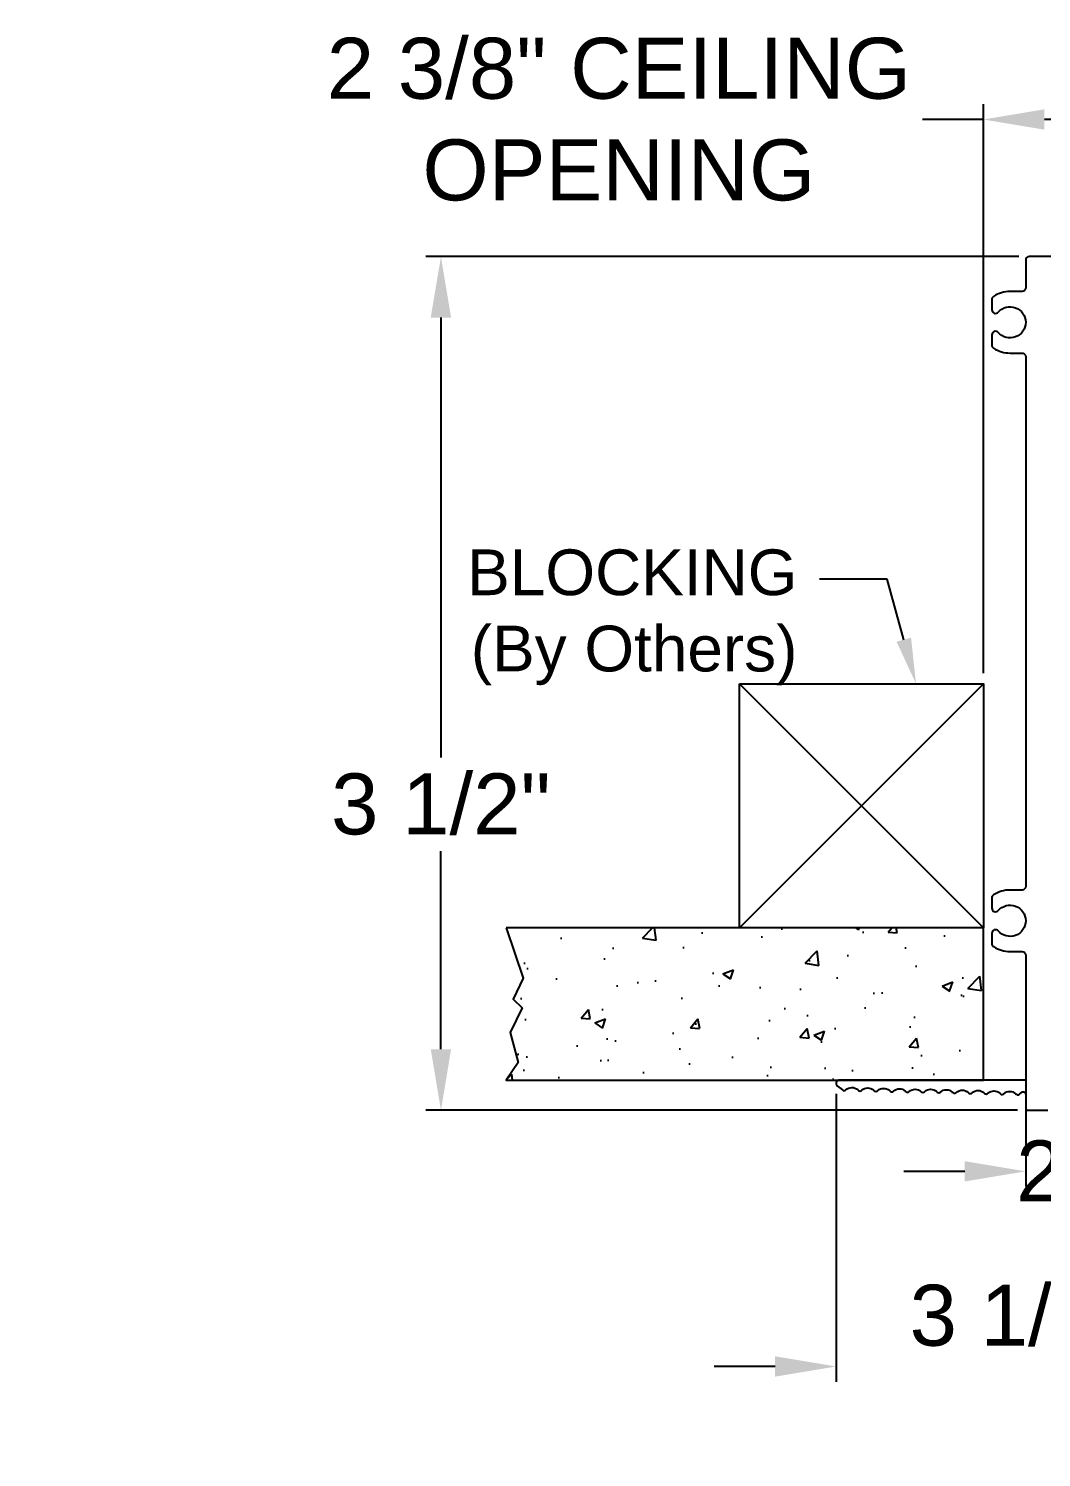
# Model space of a CAD drawing. Extents: x -5.1 to 5.8, y -1.4 to 4.4.
# Drawn here: x -5.07 to -0.92, y -1.42 to 4.43 of the extents above; entities that cross this region are included whole.
import ezdxf
from ezdxf import colors
from ezdxf.entities.mleader import LeaderData, LeaderLine
from ezdxf.math import Vec2, Vec3

# ---------------------------------------------------------------- set-up
doc = ezdxf.new("R2010")
doc.units = 0
doc.header["$LTSCALE"] = 0.5
doc.header["$MEASUREMENT"] = 0
doc.layers.get('Defpoints').update_dxf_attribs({"linetype": 'CONTINUOUS'})
doc.layers.add('Ceiling', color=42, linetype='CONTINUOUS')
doc.layers.add('Housing', color=150, linetype='CONTINUOUS')
doc.layers.add('CUST DWG', color=60, linetype='CONTINUOUS', lineweight=20)
doc.styles.add('LSAD_Standard', font='arial.ttf')
doc.styles.get("Standard").update_dxf_attribs({"font": 'arial.ttf'})
doc.dimstyles.new('LSAD_CustDims', dxfattribs={"dimtxt": 1, "dimasz": 1, "dimexe": 0.0625, "dimexo": 0.042969, "dimgap": 0.0625, "dimtad": 0, "dimtih": 1, "dimtoh": 1, "dimdec": 3, "dimzin": 0, "dimdsep": 46, "dimlunit": 4, "dimtxsty": 'Standard', "dimcen": 0.125, "dimclrd": 256, "dimclre": 256, "dimclrt": 256, "dimadec": 0, "dimazin": 0, "dimtfac": 1, "dimtdec": 3, "dimtix": 1, "dimtofl": 0, "dimtmove": 0, "dimatfit": 3, "dimfxl": 1, "dimfrac": 2, "dimtolj": 1, "dimtzin": 0, "dimarcsym": 0})

# ---------------------------------------------------------------- blocks, each defined once
blk = doc.blocks.new('*D0')
at = {"layer": 'CUST DWG', "lineweight": -2, "ltscale": 0.5, "transparency": 16777216}
for p, q in [((-1.0114, 3.5), (-3.4428, 3.5)), ((-3.3803, 3.25), (-3.3803, 1.4462)), ((-3.3803, 0.25), (-3.3803, 1.0625)), ((-1.0164, 0), (-3.4428, 0))]:
    blk.add_line(p, q, dxfattribs=at)
at = {"layer": 'CUST DWG', "ltscale": 0.5, "transparency": 16777216}
for points in [[(-3.422, 3.25), (-3.3387, 3.25), (-3.3803, 3.5)], [(-3.422, 0.25), (-3.3387, 0.25), (-3.3803, 0)]]:
    blk.add_solid(points, dxfattribs=at)
at = {"layer": 'Defpoints', "color": 0, "ltscale": 0.5, "transparency": 16777216}
for p in [(-3.3803, 3.5), (-0.9684, 3.5), (-0.9734, 0)]:
    blk.add_point(p, dxfattribs=at)
at = {"layer": 'CUST DWG', "ltscale": 0.5, "transparency": 16777216, "insert": (-3.3803, 1.2544), "char_height": 0.25, "attachment_point": 5}
blk.add_mtext('\\A1;3 1/2"', dxfattribs=at)
blk = doc.blocks.new('*D1')
at = {"layer": 'CUST DWG', "lineweight": -2, "ltscale": 0.5, "transparency": 16777216}
for p, q in [((-0.9834, 0.5932), (-0.9834, -0.3128)), ((0.9834, 0.5932), (0.9834, -0.3128)), ((-1.2334, -0.2503), (-1.4834, -0.2503)), ((1.2334, -0.2503), (1.4834, -0.2503))]:
    blk.add_line(p, q, dxfattribs=at)
at = {"layer": 'CUST DWG', "ltscale": 0.5, "transparency": 16777216}
for points in [[(-1.2334, -0.2086), (-1.2334, -0.292), (-0.9834, -0.2503)], [(1.2334, -0.2086), (1.2334, -0.292), (0.9834, -0.2503)]]:
    blk.add_solid(points, dxfattribs=at)
at = {"layer": 'Defpoints', "color": 0, "ltscale": 0.5, "transparency": 16777216}
for p in [(-0.9834, 0.6361), (0.9834, 0.6361), (-0.9834, -0.2503)]:
    blk.add_point(p, dxfattribs=at)
at = {"layer": 'CUST DWG', "ltscale": 0.5, "transparency": 16777216, "insert": (0, -0.2503), "char_height": 0.25, "attachment_point": 5}
blk.add_mtext('\\A1;2" HOUSING', dxfattribs=at)
blk = doc.blocks.new('*D2')
at = {"layer": 'CUST DWG', "lineweight": -2, "ltscale": 0.5, "transparency": 16777216}
for p, q in [((-1.7605, 0.067), (-1.7605, -1.1128)), ((1.7605, 0.0672), (1.7605, -1.1128)), ((-2.0105, -1.0503), (-2.2605, -1.0503)), ((2.0105, -1.0503), (2.2605, -1.0503))]:
    blk.add_line(p, q, dxfattribs=at)
at = {"layer": 'CUST DWG', "ltscale": 0.5, "transparency": 16777216}
for points in [[(-2.0105, -1.0086), (-2.0105, -1.092), (-1.7605, -1.0503)], [(2.0105, -1.0086), (2.0105, -1.092), (1.7605, -1.0503)]]:
    blk.add_solid(points, dxfattribs=at)
at = {"layer": 'Defpoints', "color": 0, "ltscale": 0.5, "transparency": 16777216}
for p in [(-1.7605, 0.11), (1.7605, 0.1102), (-1.7605, -1.0503)]:
    blk.add_point(p, dxfattribs=at)
at = {"layer": 'CUST DWG', "ltscale": 0.5, "transparency": 16777216, "insert": (0, -1.0503), "char_height": 0.25, "width": 3.2017, "attachment_point": 5}
blk.add_mtext('\\A1;3 1/2" INCLUDING FLANGE ', dxfattribs=at)
blk = doc.blocks.new('*D3')
at = {"layer": 'CUST DWG', "lineweight": -2, "ltscale": 0.5, "transparency": 16777216}
for p, q in [((-1.1569, 1.7916), (-1.1569, 4.1245)), ((1.1619, 1.7916), (1.1619, 4.1245)), ((-1.1569, 4.062), (-1.4069, 4.062)), ((0.9119, 4.062), (-0.9069, 4.062))]:
    blk.add_line(p, q, dxfattribs=at)
at = {"layer": 'CUST DWG', "ltscale": 0.5, "transparency": 16777216}
for points in [[(-0.9069, 4.1036), (-0.9069, 4.0203), (-1.1569, 4.062)], [(0.9119, 4.1036), (0.9119, 4.0203), (1.1619, 4.062)]]:
    blk.add_solid(points, dxfattribs=at)
at = {"layer": 'Defpoints', "color": 0, "ltscale": 0.5, "transparency": 16777216}
for p in [(-1.1569, 4.062), (-1.1569, 1.7487), (1.1619, 1.7487)]:
    blk.add_point(p, dxfattribs=at)
at = {"layer": 'CUST DWG', "ltscale": 0.5, "transparency": 16777216, "insert": (-2.6509, 4.062), "char_height": 0.25, "width": 2.49899, "attachment_point": 5}
blk.add_mtext('\\A1;2 3/8" CEILING OPENING', dxfattribs=at)

msp = doc.modelspace()

# ---------------------------------------------------------------- hatches: boundary and pattern name
at = {"layer": 'Ceiling', "ltscale": 0.5, "transparency": 16777216}
h = msp.add_hatch(dxfattribs=at)
h.set_pattern_fill('AR-CONC', color=256, scale=0.0625)
h.set_pattern_definition([(50, (0.7806, 0.06365), (0.448288, -0.03922), [0.046875, -0.515625]), (355, (0.7806, 0.06365), (-0.08672, 0.47012), [0.0375, -0.4125]), (100.451, (0.81794, 0.0604), (0.36157, 0.4309), [0.039838, -0.438214]), (46.184, (0.7806, 0.18865), (0.667026, -0.10345), [0.07031, -0.77344]), (96.636, (0.8362, 0.18), (0.58416, 0.60882), [0.05976, -0.65732]), (351.184, (0.7806, 0.18865), (0.58416, 0.60882), [0.05625, -0.61875]), (21, (0.8431, 0.1574), (0.373067, -0.251637), [0.046875, -0.515625]), (326, (0.8431, 0.1574), (0.15207, 0.45322), [0.0375, -0.4125]), (71.451, (0.87417, 0.13643), (0.52514, 0.20158), [0.039838, -0.438214]), (37.5, (0.78058, 0.06365), (0.0076, 0.2080587), [0, -0.4075, 0, -0.41875, 0, -0.414062]), (7.5, (0.78058, 0.06365), (0.164418, 0.246507), [0, -0.23875, 0, -0.398125, 0, -0.157812]), (327.5, (0.6412, 0.06365), (0.333639, -0.014097), [0, -0.15625, 0, -0.4875, 0, -0.646875]), (317.5, (0.5787, 0.06365), (0.364491, 0.062566), [0, -0.203125, 0, -0.32375, 0, -0.459375])])
h.paths.add_polyline_path([(-1.1569, 0.1236), (-1.1569, 0.7487), (-3.113, 0.7487), (-3.0428, 0.542), (-3.0838, 0.4551), (-3.0477, 0.4206), (-3.0959, 0.3189), (-3.0641, 0.1958), (-3.113, 0.1236)])
h.paths.add_polyline_path([(1.1619, 0.7487), (2.514, 0.7487), (2.514, 0.1237), (1.1619, 0.1236)])

# ---------------------------------------------------------------- linework, layer by layer
for p, q in [((-2.1569, 1.7487), (-1.1569, 0.7487)), ((-1.1569, 1.7487), (-2.1569, 0.7487))]:
    msp.add_line(p, q, dxfattribs=at)
msp.add_lwpolyline([(-2.1569, 1.7487), (-1.1569, 1.7487), (-1.1569, 0.7487), (-2.1569, 0.7487)], close=True, dxfattribs=at)
at = {"layer": 'Ceiling', "transparency": 16777216}
msp.add_lwpolyline([(-3.113, 0.7487), (-3.0428, 0.542), (-3.0838, 0.4551), (-3.0477, 0.4206), (-3.0959, 0.3189), (-3.0641, 0.1958), (-3.113, 0.1236), (-1.1569, 0.1236), (-1.1569, 0.7487)], close=True, dxfattribs=at)
at = {"layer": 'Housing', "linetype": 'Continuous', "transparency": 16777216}
msp.add_lwpolyline([(-0.7804, 3.5), (-0.9684, 3.5, 0.414214), (-0.9834, 3.485), (-0.9834, 3.3715, -0.414214), (-0.9984, 3.3565), (-1.0474, 3.3565, 0.142851), (-1.1151, 3.3367, 0.256203), (-1.1221, 3.3241), (-1.1221, 3.2822, 0.694078), (-1.0957, 3.2724, -2.678512), (-1.0957, 3.1885, 0.694078), (-1.1221, 3.1787), (-1.1221, 3.1369, 0.256203), (-1.1151, 3.1242, 0.142851), (-1.0474, 3.1045), (-0.9984, 3.1045, -0.414214), (-0.9834, 3.0895), (-0.9834, 0.9181, -0.414214), (-0.9984, 0.9031), (-1.0474, 0.9031, 0.142851), (-1.1151, 0.8834, 0.256203), (-1.1221, 0.8707), (-1.1221, 0.8289, 0.694078), (-1.0957, 0.8191, -2.678512), (-1.0957, 0.7352, 0.694078), (-1.1221, 0.7253), (-1.1221, 0.6835, 0.256203), (-1.1151, 0.6709, 0.142851), (-1.0474, 0.6511), (-0.9984, 0.6511, -0.414214), (-0.9834, 0.6361), (-0.9834, 0.1236), (-1.747, 0.1236, 0.716158), (-1.7552, 0.0995), (-1.7342, 0.0833, 0.40606), (-1.7203, 0.0834, -0.402805), (-1.6717, 0.0839), (-1.6693, 0.0816, 0.414821), (-1.655, 0.0821, -0.399277), (-1.6068, 0.0822), (-1.6044, 0.0799, 0.418873), (-1.5901, 0.0804, -0.398106), (-1.5419, 0.0805), (-1.5395, 0.0782, 0.418874), (-1.5252, 0.0787, -0.398096), (-1.477, 0.0788), (-1.4746, 0.0765, 0.412881), (-1.4605, 0.0769, -0.404212), (-1.4117, 0.0762, 0.409737), (-1.3977, 0.0762, -0.403038), (-1.349, 0.0766), (-1.3466, 0.0744, 0.418871), (-1.3323, 0.0749, -0.398107), (-1.2841, 0.0749), (-1.2817, 0.0726, 0.414821), (-1.2674, 0.0731, -0.399275), (-1.2192, 0.0732), (-1.2168, 0.0709, 0.418874), (-1.2025, 0.0715, -0.398105), (-1.1543, 0.0715), (-1.1519, 0.0692, 0.418873), (-1.1376, 0.0698, -0.398106), (-1.0894, 0.0698), (-1.087, 0.0675, 0.418874), (-1.0727, 0.068, -0.398105), (-1.0245, 0.0681), (-1.0221, 0.0658, 0.391458), (-1.0085, 0.0657), (-1, 0.0734, -0.703361), (-0.9834, 0.0645), (-0.9834, 0.01, 0.414214), (-0.9734, 0), (-0.8924, 0, 0.414214)], format="xyb", dxfattribs=at)

# ---------------------------------------------------------------- dimensions: what is measured, and where the dimension line sits
at = {"layer": 'CUST DWG', "ltscale": 0.5, "transparency": 16777216}
dim = msp.add_linear_dim(base=(-1.1569, 4.062), p1=(1.1619, 1.7487), p2=(-1.1569, 1.7487), angle=180, text='<> CEILING OPENING', dimstyle='LSAD_CustDims', override={"dimtxt": 0.25, "dimasz": 0.25}, dxfattribs=at)
dim.commit()
dim.dimension.update_dxf_attribs({"geometry": '*D3', "text_midpoint": (-2.6509, 4.062), "dimtype": 128})
dim = msp.add_linear_dim(base=(-3.3803, 3.5), p1=(-0.9734, 0), p2=(-0.9684, 3.5), angle=90, dimstyle='LSAD_CustDims', override={"dimtxt": 0.25, "dimasz": 0.25}, dxfattribs=at)
dim.commit()
dim.dimension.update_dxf_attribs({"geometry": '*D0', "text_midpoint": (-3.3803, 1.2544), "dimtype": 128})
for base, p1, p2, text, picture, middle in [((-0.9834, -0.2503), (0.9834, 0.6361), (-0.9834, 0.6361), '<> HOUSING', '*D1', (0, -0.2503)), ((-1.7605, -1.0503), (1.7605, 0.1102), (-1.7605, 0.11), '<> INCLUDING FLANGE ', '*D2', (0, -1.0503))]:
    dim = msp.add_linear_dim(base=base, p1=p1, p2=p2, angle=180, text=text, dimstyle='LSAD_CustDims', override={"dimtxt": 0.25, "dimasz": 0.25}, dxfattribs=at)
    dim.commit()
    dim.dimension.update_dxf_attribs({"geometry": picture, "text_midpoint": middle})

# ---------------------------------------------------------------- leaders
ml = msp.add_multileader_mtext('Standard', dxfattribs=at)
ml.set_content('\\A1;BLOCKING\\P(By Others)', color=256, style='LSAD_Standard')
ml.set_leader_properties()
ml.build(insert=Vec2(0, 0))
ml.multileader.update_dxf_attribs({"text_left_attachment_type": 2, "dogleg_length": 0.36, "arrow_head_size": 0.1875})
ctx = ml.context
ctx.base_point, ctx.char_height, ctx.arrow_head_size, ctx.landing_gap_size, ctx.plane_origin = Vec3(-3.3272, 2.0186), 0.1875, 0.1875, 0.09, Vec3(-1.9594, 1.9754)
ctx.left_attachment, ctx.text_align_type = 2, 2
notes = []
notes.append((ctx, [(1, (1, 1, 0), (-1.5518, 2.1781), (-1, 0), 0.2772, [(0, [(-1.4329, 1.7487)], 0, [])])]))
ctx.mtext.insert, ctx.mtext.width, ctx.mtext.defined_height, ctx.mtext.alignment, ctx.mtext.flow_direction = Vec3(-1.919, 2.2994), 3.15153, 0.8541, 3, 5
for ctx, leaders in notes:
    for number, flags, end, landing, length, lines in leaders:
        leader = LeaderData()
        leader.index, (leader.has_last_leader_line, leader.has_dogleg_vector, leader.attachment_direction) = number, flags
        leader.last_leader_point, leader.dogleg_vector, leader.dogleg_length = Vec3(end), Vec3(landing), length
        for number, points, colour, breaks in lines:
            line = LeaderLine()
            line.index, line.vertices, line.color, line.breaks = number, Vec3.list(points), colors.encode_raw_color(colour), breaks
            leader.lines.append(line)
        ctx.leaders.append(leader)

doc.saveas('drawing.dxf')
